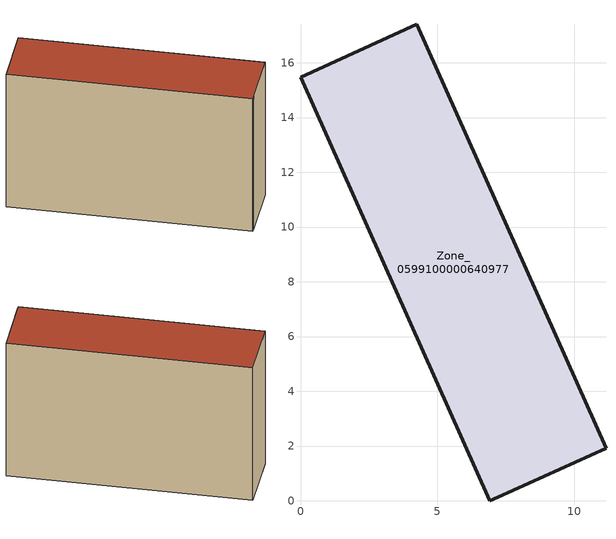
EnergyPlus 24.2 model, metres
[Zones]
Zone_0599100000640977
 floor ground (C_G): 0,15.47 4.25,17.41 11.16,1.93 7.2,0.12 6.92,0 z0
 wall outside (C_F): 4.25,17.41 0,15.47 6.92,0 7.2,0.12 11.16,1.93 4.25,17.41 z0:10.58
 roof outside (C_R): 11.16,1.93 4.25,17.41 0,15.47 6.92,0 7.2,0.12 z10.58
[BUILDING]
Pand.0599100000640977: North Axis=0; Terrain=City; Loads Convergence Tolerance Value=0.04; Temperature Convergence Tolerance Value=0.4; Solar Distribution=FullExterior; Maximum Number of Warmup Days=25; Minimum Number of Warmup Days=1
[Site:Location]
Rotterdam.The.Hague.AP_ZH_NLD Design_Conditions: Latitude=51.96; Longitude=4.45; Time Zone=1; Elevation=-4.5
[SITE:GROUNDTEMPERATURE:BUILDINGSURFACE]
18, 18, 18, 18, 18, 18, 18, 18, 18, 18, 18, 18
[MATERIAL] Thermal Absorptance=0.9; Solar Absorptance=0.7; Visible Absorptance=0.7
Name | Roughness | Thickness | Conductivity | Density | Specific Heat
G.TI.1946-1964 | MediumSmooth | 0.15 | 1 | 540 | 1210
F.TI.1946-1964 | Rough | 0.3 | 0.857143 | 1920 | 840
R.TI.1946-1964 | MediumRough | 0.2 | 0.277778 | 1500 | 1000
[CONSTRUCTION]
C_G: G.TI.1946-1964
C_F: F.TI.1946-1964
C_R: R.TI.1946-1964
[ZONE]
Zone_0599100000640977: Type=1; Multiplier=1; Ceiling Height=Autocalculate; Volume=Autocalculate; Floor Area=autocalculate; Part of Total Floor Area=Yes
[ZONEINFILTRATION:DESIGNFLOWRATE]
Infil_Zone_0599100000640977: Zone or ZoneList or Space or SpaceList=Zone_0599100000640977; Schedule=AlwaysOn; Design Flow Rate Calculation Method=Flow/Area; Flow Rate per Floor Area=0.003; Constant Term Coefficient=1; Temperature Term Coefficient=0; Velocity Term Coefficient=0; Velocity Squared Term Coefficient=0
[HVACTEMPLATE:ZONE:IDEALLOADSAIRSYSTEM]
Zone_0599100000640977: Maximum Heating Supply Air Temperature=50; Minimum Cooling Supply Air Temperature=13; Maximum Heating Supply Air Humidity Ratio=0.0156; Minimum Cooling Supply Air Humidity Ratio=0.0077; Heating Limit=NoLimit; Cooling Limit=NoLimit; Dehumidification Control Type=ConstantSensibleHeatRatio; Cooling Sensible Heat Ratio=0.7; Dehumidification Setpoint=60; Humidification Control Type=None; Humidification Setpoint=30; Outdoor Air Method=None; Outdoor Air Flow Rate per Person=0.00944; Outdoor Air Flow Rate per Zone Floor Area=0; Outdoor Air Flow Rate per Zone=0; Demand Controlled Ventilation Type=None; Outdoor Air Economizer Type=NoEconomizer; Heat Recovery Type=None; Sensible Heat Recovery Effectiveness=0.7; Latent Heat Recovery Effectiveness=0.65
[ZONECONTROL:THERMOSTAT]
ThermostatControl_Zone_0599100000640977: Zone or ZoneList=Zone_0599100000640977; Control Type Schedule=DualSetpointControlType; Control 1=Thermostat_Zone_0599100000640977; Temperature Difference Between Cutout And Setpoint=0
[THERMOSTATSETPOINT:DUALSETPOINT]
Thermostat_Zone_0599100000640977: Heating Setpoint Temperature Schedule=HeatingSetpoint_Zone_0599100000640977; Cooling Setpoint Temperature Schedule=CoolingSetpoint_Zone_0599100000640977
[SCHEDULE:COMPACT]
HeatingSetpoint_Zone_0599100000640977: Through: 12/31, For: AllDays, Until: 24:00, 21
CoolingSetpoint_Zone_0599100000640977: Through: 12/31, For: AllDays, Until: 24:00, 24
DualSetpointControlType: Through: 12/31, For: AllDays, Until: 24:00, 4
AlwaysOn: Through: 12/31, For: AllDays, Until: 24:00, 1
